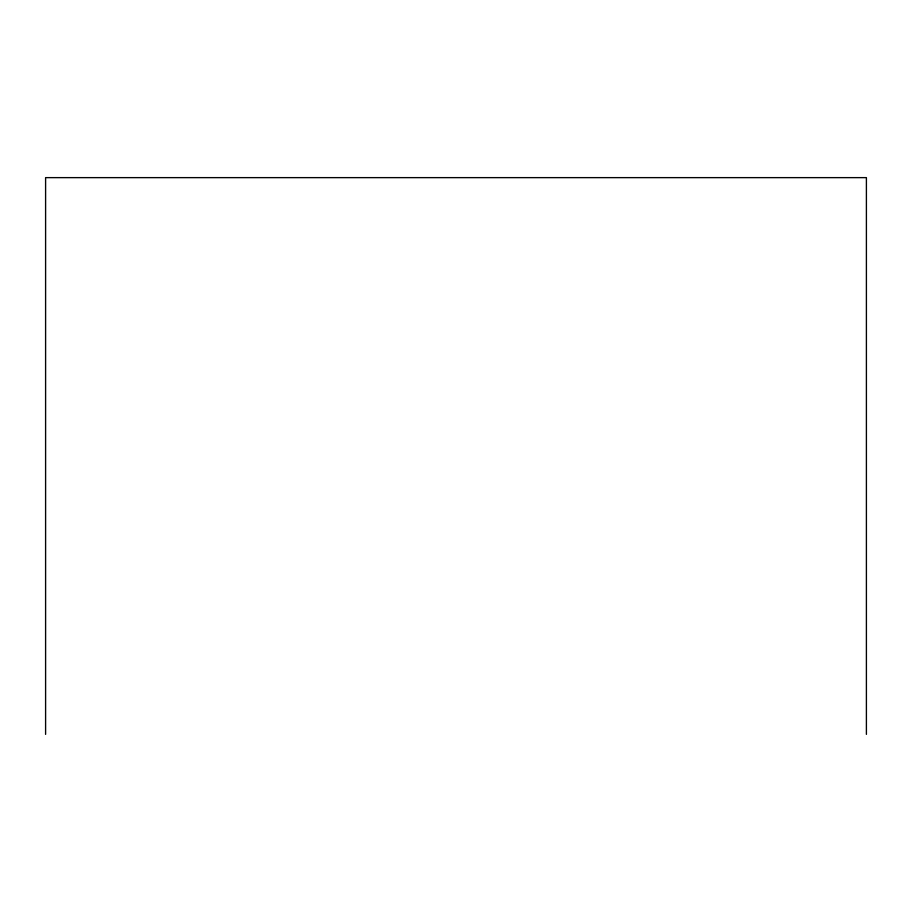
<?xml version="1.0" encoding="UTF-8"?>
<svg xmlns="http://www.w3.org/2000/svg" width="912" height="912" viewBox="0 0 912 912"><rect width="100%" height="100%" fill="white"/><g stroke="black" fill="none" stroke-linecap="round" stroke-linejoin="round"><path stroke-width="1.37" d="M866.4 734.365L866.4 177.635L45.6 177.635L45.6 734.365"/></g></svg>
